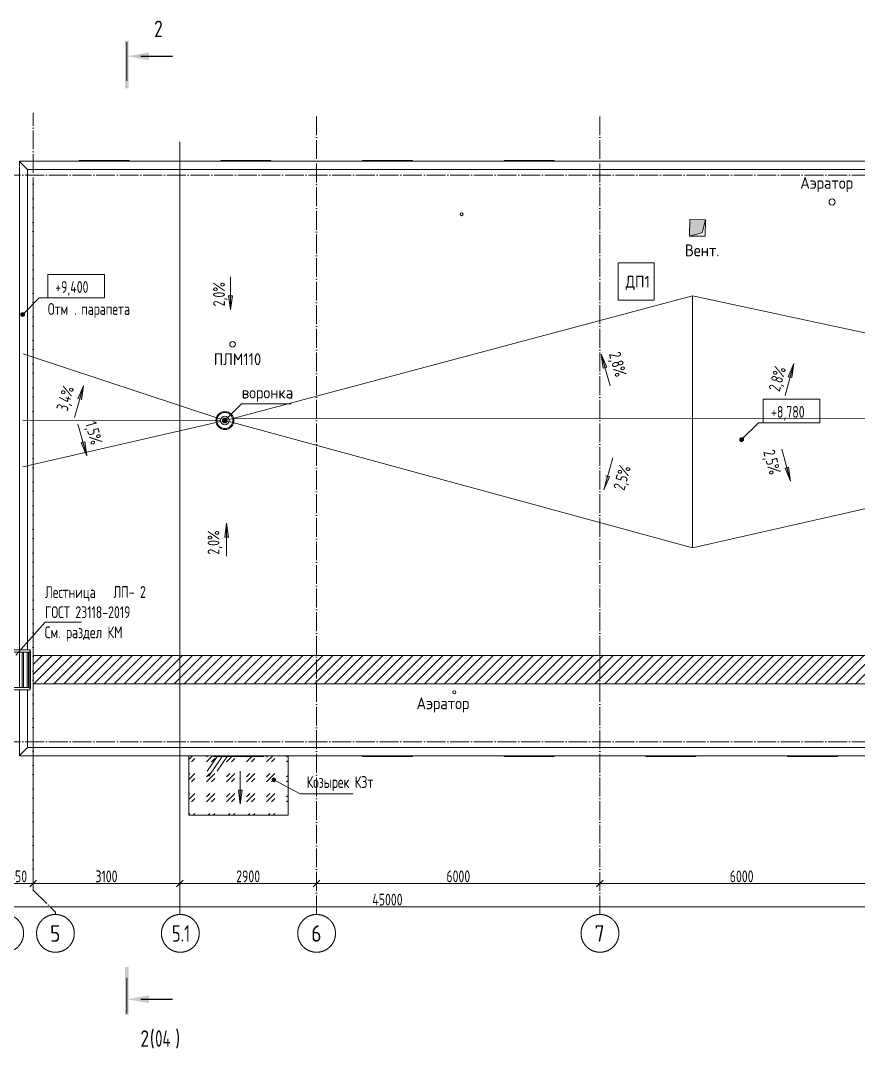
# Model space of a CAD drawing. Header units: millimetres. Extents: x -263990 to 193903, y -164417 to 240530.
# Drawn here: x 19324 to 37067, y -64076 to -42306 of the extents above; entities that cross this region are included whole.
import ezdxf

# ---------------------------------------------------------------- set-up
doc = ezdxf.new("R2010")
doc.units = ezdxf.units.MM
doc.header["$LTSCALE"] = 20
doc.linetypes.add('_ШПТ__20_т__2_5__Линия сетки', pattern=[25, 20, -2.5, 0, -2.5])
doc.linetypes.add('CENTER', pattern=[20, 15, -1.7, 1.6, -1.7])
doc.layers.get('0').update_dxf_attribs({"lineweight": 0})
doc.layers.get('Defpoints').update_dxf_attribs({"color": 4})
doc.layers.add('S-WALL-PATT', color=181, linetype='Continuous')
for name, color, linetype, lineweight in [('Высотные отметки', 7, 'Continuous', 9), ('Обобщенные модели', 7, 'Continuous', 18), ('Оси', 7, 'CENTER', 9), ('Размеры', 7, 'Continuous', 9), ('Разрезы', 7, 'Continuous', 9), ('Текстовые примечания', 7, 'Continuous', 9), ('Типовые аннотации', 7, 'Continuous', 9), ('Тонкие линии', 7, 'Continuous', 18), ('Уклоны в точках', 7, 'Continuous', 9), ('Элементы узлов', 7, 'Continuous', 18)]:
    doc.layers.add(name, color=color, linetype=linetype, lineweight=lineweight)
for name, color, linetype, lineweight, true_color in [('Оборудование', 7, 'Continuous', 18, 0x9f9fd0), ('Ограждение', 7, 'Continuous', 9, 0x408080), ('Окна', 7, 'Continuous', 9, 0x0080c0), ('Отлив', 7, 'Continuous', 9, 0x008080), ('Сантехнические приборы', 7, 'Continuous', 18, 0x0080c0)]:
    doc.layers.add(name, color=color, linetype=linetype, lineweight=lineweight, true_color=true_color)
doc.styles.add('GOST Common', font='gost-common.ttf', dxfattribs={"width": 0.9, "height": 350})
doc.styles.add('GOST Common_1', font='gost-common.ttf', dxfattribs={"width": 0.8, "height": 350})
doc.styles.add('GOST Common_2', font='gost-common.ttf', dxfattribs={"width": 0.9, "height": 250})
doc.styles.add('ISOCPEUR', font='isocpeur.ttf', dxfattribs={"width": 0.9, "height": 250})
doc.dimstyles.new('Основной_2_5_мм', dxfattribs={"dimscale": 304.8, "dimtxt": 251.428749, "dimasz": 0.463911, "dimexe": 0.492126, "dimexo": 0.492126, "dimgap": 0.098425, "dimtad": 1, "dimdec": 3, "dimrnd": 0.001, "dimdsep": 46, "dimtxsty": 'GOST Common_2', "dimblk1": 'OBLIQUE', "dimblk2": 'OBLIQUE', "dimsah": 1, "dimcen": 0.09, "dimdle": 0.492126, "dimazin": 2, "dimtfac": 1, "dimtdec": 4, "dimtix": 1, "dimtmove": 1, "dimatfit": 3, "dimfxl": 1, "dimtvp": 1, "dimtolj": 1, "dimtzin": 0, "dimlwd": 20, "dimlwe": 20, "dimarcsym": 2})

# ---------------------------------------------------------------- blocks, each defined once
blk = doc.blocks.new('102_Окно_1Створка_Ф_ГОСТ23166-99 - 1160х1750_1170_h-1445330-_О__R_8_390_')
at = {"layer": 'Отлив', "color": 7}
for p, q in [((491.9, 510), (-568.1, 510)), ((-568.1, 510), (-568.1, 495)), ((491.9, 495), (491.9, 510))]:
    blk.add_line(p, q, dxfattribs=at)
blk = doc.blocks.new('102_Окно_1Створка_Ф_ГОСТ23166-99 - 1160х1750_1170_h-1445331-_О__R_8_390_')
at = {"layer": 'Отлив', "color": 7}
for p, q in [((491.9, 510), (-568.1, 510)), ((-568.1, 510), (-568.1, 495)), ((491.9, 495), (491.9, 510))]:
    blk.add_line(p, q, dxfattribs=at)
blk = doc.blocks.new('125_Горизонтальный козырек - Горизонтальный козырек L_1200-1197451-_О__R_8_390_')
at = {"layer": 'Ограждение'}
h = blk.add_hatch(dxfattribs=at)
h.set_pattern_fill('FP_1', style=0, pattern_type=2)
h.set_pattern_definition([(236.105, (-17228.2, 2205.45), (-1777.978, -3528.552), [637.64, -5738.8]), (236.105, (-17192.64, 2099.6), (-1777.978, -3528.552), [382.59, -5993.85]), (236.105, (-17406, 2099.6), (-1777.978, -3528.552), [382.59, -5993.85])])
h.paths.add_polyline_path([(2100, -1280), (2100, -20), (1580, -20), (1580, -35), (520, -35), (520, -20), (0, -20), (0, -1280), (1580, -1280)], flags=0)
at = {"layer": 'Ограждение', "color": 7}
for p, q in [((0, -1280), (0, -20)), ((2100, -20), (2100, -1280)), ((0, -1280), (2100, -1280))]:
    blk.add_line(p, q, dxfattribs=at)
blk = doc.blocks.new('190_ФЭ_Парапет_Сэндвич - ФЭ-К1_150-1300769-_О__R_8_390_')
at = {"layer": 'Обобщенные модели'}
for p, q in [((-295, 1950), (-295, 12295)), ((-295, 12295), (-275, 12275)), ((-275, 12275), (-122, 12122)), ((-122, 12122), (-122, 1950)), ((-295, 1150), (-295, 1900)), ((-295, -295), (-295, 1100)), ((-122, 1100), (-122, -122)), ((-122, -122), (-275, -275)), ((-275, -275), (-295, -295))]:
    blk.add_line(p, q, dxfattribs=at)
blk = doc.blocks.new('190_ФЭ_Парапет_Сэндвич - ФЭ-К1_150-1300843-_О__R_8_390_')
at = {"layer": 'Обобщенные модели'}
for p, q in [((14725, -275), (14878, -122)), ((14878, -122), (45122, -122)), ((45122, -122), (45275, -275)), ((14705, -295), (14725, -275)), ((45295, -295), (14705, -295)), ((45275, -275), (45295, -295))]:
    blk.add_line(p, q, dxfattribs=at)
blk = doc.blocks.new('Труба квадратная - Ступень-V6-_О__R_8_390_')
at = {"layer": 'Оборудование', "color": 7}
for p, q in [((25, 15), (775, 15)), ((775, -15), (25, -15))]:
    blk.add_line(p, q, dxfattribs=at)
blk = doc.blocks.new('Труба квадратная - Площадка продольно-1331112-_О__R_8_390_')
at = {"layer": 'Оборудование', "color": 7}
for p, q in [((0, -25), (0, 25)), ((0, 25), (500, 25)), ((500, 25), (500, -25)), ((500, -25), (0, -25))]:
    blk.add_line(p, q, dxfattribs=at)
blk = doc.blocks.new('Труба квадратная - Ступень-1331110-_О__R_8_390_')
at = {"layer": 'Оборудование', "color": 7}
for p, q in [((0, -15), (0, 0)), ((25, 15), (775, 15)), ((800, 0), (800, -15)), ((800, -15), (0, -15))]:
    blk.add_line(p, q, dxfattribs=at)
blk = doc.blocks.new('Ось сетки - Круг_Ø8 мм-6577-_О__R_8_390_')
at = {"layer": 'Оси', "lineweight": 20}
for start, end in [(360, 180), (180, 360)]:
    blk.add_arc((0, 0), 4, start, end, dxfattribs=at)
blk = doc.blocks.new('Разрез - Номер вида сзади_3_5 мм-64069-_О__R_8_390_')
at = {"layer": 'Разрезы'}
for points in [[(9.8, 0.4), (9.8, -0.39), (-0.33, -0.39), (-0.33, 0.4)], [(2.18, -4.67), (3, 0), (3.82, -4.67)]]:
    blk.add_hatch(color=256, dxfattribs=at).paths.add_polyline_path(points, flags=0)
at = {"layer": 'Разрезы', "lineweight": 30}
blk.add_line((3, -3), (3, -9.66), dxfattribs=at)
blk = doc.blocks.new('Разрез - Номер вида и Номер листа спереди_3_5 мм-64073-_О__R_8_390_')
at = {"layer": 'Разрезы'}
for points in [[(9.8, 0.4), (9.8, -0.39), (-0.33, -0.39), (-0.33, 0.4)], [(2.18, -4.67), (3, 0), (3.82, -4.67)]]:
    blk.add_hatch(color=256, dxfattribs=at).paths.add_polyline_path(points, flags=0)
at = {"layer": 'Разрезы', "lineweight": 30}
blk.add_line((3, -3), (3, -9.66), dxfattribs=at)
blk = doc.blocks.new('Высотные отметки - Рамка-5093-_О__R_8_390_')
at = {"layer": 'Типовые аннотации'}
for p, q in [((-6, 0), (-6, 5)), ((-6, 5), (6, 5)), ((6, 5), (6, 0)), ((6, 0), (-6, 0))]:
    blk.add_line(p, q, dxfattribs=at)
blk = doc.blocks.new('Ось сетки - Круг_Ø8 мм-6577-_О__L2_3_900_')
at = {"layer": 'Оси', "lineweight": 20}
for start, end in [(360, 180), (180, 360)]:
    blk.add_arc((0, 0), 4, start, end, dxfattribs=at)
blk = doc.blocks.new('Ось сетки - Круг_Ø8 мм_Красный-1224396-_О__L2_3_900_')
at = {"layer": 'Оси', "color": 1, "true_color": 0xff0000}
for start, end in [(360, 180), (180, 360)]:
    blk.add_arc((0, 0), 4, start, end, dxfattribs=at)
blk = doc.blocks.new('_Oblique')
at = {"color": 0, "linetype": 'ByBlock', "lineweight": -2}
blk.add_line((-0.5, -0.5), (0.5, 0.5), dxfattribs=at)
blk = doc.blocks.new('*D255')
at = {"layer": 'Defpoints', "color": 0, "transparency": 16777216}
for p in [(4594, -60979), (49594, -60979), (49594, -61079)]:
    blk.add_point(p, dxfattribs=at)
at = {"layer": 'Размеры', "color": 0, "lineweight": 20, "transparency": 16777216}
for p, q in [((4444, -61079), (49744, -61079)), ((4594, -61129), (4594, -61229)), ((49594, -61129), (49594, -61229))]:
    blk.add_line(p, q, dxfattribs=at)
at = {"layer": 'Размеры', "color": 0, "lineweight": 20, "transparency": 16777216, "xscale": 141.4, "yscale": 141.4, "zscale": 141.4, "rotation": 180}
blk.add_blockref('_Oblique', (4594, -61079), dxfattribs=at)
at = {"layer": 'Размеры', "color": 0, "lineweight": 20, "transparency": 16777216, "xscale": 141.4, "yscale": 141.4, "zscale": 141.4}
blk.add_blockref('_Oblique', (49594, -61079), dxfattribs=at)
at = {"layer": 'Размеры', "color": 0, "lineweight": 20, "transparency": 16777216, "insert": (27094, -60924), "char_height": 250, "width": 971.62, "attachment_point": 5, "style": 'GOST Common_2'}
blk.add_mtext('\\A1;45000', dxfattribs=at)
blk = doc.blocks.new('*D259')
at = {"layer": 'Defpoints', "color": 0, "transparency": 16777216}
for p in [(19594, -60486), (18944, -60586), (19594, -60586)]:
    blk.add_point(p, dxfattribs=at)
at = {"layer": 'Размеры', "color": 0, "lineweight": 20, "transparency": 16777216}
for p, q in [((18794, -60586), (19744, -60586)), ((19594, -60636), (19594, -60736))]:
    blk.add_line(p, q, dxfattribs=at)
at = {"layer": 'Размеры', "color": 0, "lineweight": 20, "transparency": 16777216, "xscale": 141.4, "yscale": 141.4, "zscale": 141.4, "rotation": 180}
blk.add_blockref('_Oblique', (18944, -60586), dxfattribs=at)
at = {"layer": 'Размеры', "color": 0, "lineweight": 20, "transparency": 16777216, "xscale": 141.4, "yscale": 141.4, "zscale": 141.4}
blk.add_blockref('_Oblique', (19594, -60586), dxfattribs=at)
at = {"layer": 'Размеры', "color": 0, "lineweight": 20, "transparency": 16777216, "insert": (19269, -60431), "char_height": 250, "width": 567.63, "attachment_point": 5, "style": 'GOST Common_2'}
blk.add_mtext('\\A1;650', dxfattribs=at)
blk = doc.blocks.new('*D260')
at = {"layer": 'Defpoints', "color": 0, "transparency": 16777216}
for p in [(19594, -60486), (22694, -60586), (22694, -60586)]:
    blk.add_point(p, dxfattribs=at)
at = {"layer": 'Размеры', "color": 0, "lineweight": 20, "transparency": 16777216}
for p, q in [((19444, -60586), (22844, -60586)), ((19594, -60636), (19594, -60736))]:
    blk.add_line(p, q, dxfattribs=at)
at = {"layer": 'Размеры', "color": 0, "lineweight": 20, "transparency": 16777216, "xscale": 141.4, "yscale": 141.4, "zscale": 141.4, "rotation": 180}
blk.add_blockref('_Oblique', (19594, -60586), dxfattribs=at)
at = {"layer": 'Размеры', "color": 0, "lineweight": 20, "transparency": 16777216, "xscale": 141.4, "yscale": 141.4, "zscale": 141.4}
blk.add_blockref('_Oblique', (22694, -60586), dxfattribs=at)
at = {"layer": 'Размеры', "color": 0, "lineweight": 20, "transparency": 16777216, "insert": (21144, -60431), "char_height": 250, "width": 756.84, "attachment_point": 5, "style": 'GOST Common_2'}
blk.add_mtext('\\A1;3100', dxfattribs=at)
blk = doc.blocks.new('*D261')
at = {"layer": 'Defpoints', "color": 0, "transparency": 16777216}
for p in [(25594, -60486), (31594, -60486), (31594, -60586)]:
    blk.add_point(p, dxfattribs=at)
at = {"layer": 'Размеры', "color": 0, "lineweight": 20, "transparency": 16777216}
for p, q in [((25444, -60586), (31744, -60586)), ((25594, -60636), (25594, -60736)), ((31594, -60636), (31594, -60736))]:
    blk.add_line(p, q, dxfattribs=at)
at = {"layer": 'Размеры', "color": 0, "lineweight": 20, "transparency": 16777216, "xscale": 141.4, "yscale": 141.4, "zscale": 141.4, "rotation": 180}
blk.add_blockref('_Oblique', (25594, -60586), dxfattribs=at)
at = {"layer": 'Размеры', "color": 0, "lineweight": 20, "transparency": 16777216, "xscale": 141.4, "yscale": 141.4, "zscale": 141.4}
blk.add_blockref('_Oblique', (31594, -60586), dxfattribs=at)
at = {"layer": 'Размеры', "color": 0, "lineweight": 20, "transparency": 16777216, "insert": (28594, -60431), "char_height": 250, "width": 756.84, "attachment_point": 5, "style": 'GOST Common_2'}
blk.add_mtext('\\A1;6000', dxfattribs=at)
blk = doc.blocks.new('*D262')
at = {"layer": 'Defpoints', "color": 0, "transparency": 16777216}
for p in [(31594, -60486), (37594, -60486), (37594, -60586)]:
    blk.add_point(p, dxfattribs=at)
at = {"layer": 'Размеры', "color": 0, "lineweight": 20, "transparency": 16777216}
for p, q in [((31444, -60586), (37744, -60586)), ((31594, -60636), (31594, -60736)), ((37594, -60636), (37594, -60736))]:
    blk.add_line(p, q, dxfattribs=at)
at = {"layer": 'Размеры', "color": 0, "lineweight": 20, "transparency": 16777216, "xscale": 141.4, "yscale": 141.4, "zscale": 141.4, "rotation": 180}
blk.add_blockref('_Oblique', (31594, -60586), dxfattribs=at)
at = {"layer": 'Размеры', "color": 0, "lineweight": 20, "transparency": 16777216, "xscale": 141.4, "yscale": 141.4, "zscale": 141.4}
blk.add_blockref('_Oblique', (37594, -60586), dxfattribs=at)
at = {"layer": 'Размеры', "color": 0, "lineweight": 20, "transparency": 16777216, "insert": (34594, -60431), "char_height": 250, "width": 756.84, "attachment_point": 5, "style": 'GOST Common_2'}
blk.add_mtext('\\A1;6000', dxfattribs=at)
blk = doc.blocks.new('*D265')
at = {"layer": 'Defpoints', "color": 0, "transparency": 16777216}
for p in [(22694, -60486), (25594, -60586), (25594, -60586)]:
    blk.add_point(p, dxfattribs=at)
at = {"layer": 'Размеры', "color": 0, "lineweight": 20, "transparency": 16777216}
for p, q in [((22544, -60586), (25744, -60586)), ((22694, -60636), (22694, -60736))]:
    blk.add_line(p, q, dxfattribs=at)
at = {"layer": 'Размеры', "color": 0, "lineweight": 20, "transparency": 16777216, "xscale": 141.4, "yscale": 141.4, "zscale": 141.4, "rotation": 180}
blk.add_blockref('_Oblique', (22694, -60586), dxfattribs=at)
at = {"layer": 'Размеры', "color": 0, "lineweight": 20, "transparency": 16777216, "xscale": 141.4, "yscale": 141.4, "zscale": 141.4}
blk.add_blockref('_Oblique', (25594, -60586), dxfattribs=at)
at = {"layer": 'Размеры', "color": 0, "lineweight": 20, "transparency": 16777216, "insert": (24144, -60431), "char_height": 250, "width": 756.84, "attachment_point": 5, "style": 'GOST Common_2'}
blk.add_mtext('\\A1;2900', dxfattribs=at)
blk = doc.blocks.new('109_Водосточная воронка - Радиус 70-1083720-_О__R_8_390_')
at = {"layer": 'Сантехнические приборы', "color": 7}
for radius in [191, 170, 50.8]:
    blk.add_circle((0, 0), radius, dxfattribs=at)

msp = doc.modelspace()

# ---------------------------------------------------------------- hatches: boundary and pattern name
at = {"layer": 'S-WALL-PATT', "lineweight": 0}
h = msp.add_hatch(dxfattribs=at)
h.set_pattern_fill('GOST_GLASS', color=0, scale=50)
h.set_pattern_definition([(45, (4593.84, -57580.96), (424.264, 0), [250, -350]), (45, (4699.9, -57580.96), (424.264, 0), [100, -500]), (45, (4593.84, -57474.9), (424.264, 0), [100, -500])])
h.paths.add_polyline_path([(24645.97094, -58386.91175, -1), (24725.97094, -58386.91175, -0.1239897193), (24721.19928, -58405.8581), (24988.84448, -58549.80188), (24988.84448, -57875.95868), (24468.84448, -57875.95868), (24468.84448, -57890.95868), (23408.84448, -57890.95868), (23408.84448, -57875.95868), (22888.84448, -57875.95868), (22888.84448, -59135.95868), (24988.84448, -59135.95868), (24988.84448, -58549.80188), (24721.19928, -58405.8581, -0.7793757058)])
h.paths.add_polyline_path([(24014.99026, -58604.56914), (23975.49451, -58904.56914), (23935.99876, -58604.56914)], flags=16)
at = {"layer": 'Высотные отметки', "lineweight": 20}
h = msp.add_hatch(color=256, dxfattribs=at)
edge = h.paths.add_edge_path(flags=0)
edge.add_arc((19370.1058, -48532.4738), 40, 0, 360)
h = msp.add_hatch(color=256, dxfattribs=at)
edge = h.paths.add_edge_path(flags=0)
edge.add_arc((34593.84448, -51180.95868), 40, 0, 360)
at = {"layer": 'Размеры', "lineweight": 20}
h = msp.add_hatch(color=256, dxfattribs=at)
h.dxf.hatch_style = 1
h.paths.add_polyline_path([(33494.63615, -46517.55375), (33491.18552, -46872.78975), (33756.27216, -46802.07948), (33829.64762, -46523.62438)])
for points in [[(23769.74808, -48432.42145), (23809.24383, -48132.42145), (23730.25233, -48132.42145)], [(31621.20993, -49369.06476), (31663.44823, -49668.69092), (31739.55795, -49647.54933)], [(35699.72457, -49569.49377), (35581.37655, -49847.97835), (35657.48627, -49869.11994)], [(20655.9751, -50039.27148), (20536.00834, -50317.06257), (20611.99373, -50338.64675)], [(20727.92666, -51527.10782), (20683.9453, -51227.73255), (20607.9599, -51249.31673)], [(35631.54879, -52061.35678), (35589.31049, -51761.73061), (35513.20077, -51782.8722)], [(31678.13658, -52243.31959), (31796.4846, -51964.83501), (31720.37488, -51943.69342)], [(23687.13097, -52947.71235), (23647.63522, -53247.71235), (23726.62672, -53247.71235)]]:
    msp.add_hatch(color=256, dxfattribs=at).paths.add_polyline_path(points, flags=0)
h = msp.add_hatch(color=256, dxfattribs=at)
edge = h.paths.add_edge_path(flags=0)
edge.add_arc((23650.83078, -50776.65441), 40, -0.000000005, 359.999999995)
at = {"layer": 'Текстовые примечания'}
h = msp.add_hatch(color=256, dxfattribs=at)
edge = h.paths.add_edge_path(flags=0)
edge.add_arc((24685.97094, -58386.91175), 40, 0, 360)
at = {"layer": 'Уклоны в точках', "lineweight": 20}
msp.add_hatch(color=256, dxfattribs=at).paths.add_polyline_path([(23975.49451, -58904.56914), (24014.99026, -58604.56914), (23935.99876, -58604.56914)], flags=0)
at = {"layer": 'Элементы узлов', "lineweight": 9}
h = msp.add_hatch(dxfattribs=at)
h.set_pattern_fill('FP_8', color=256, style=0, pattern_type=2)
h.set_pattern_definition([(45, (4593.84, -57580.96), (-106.066, 106.066), [])])
h.paths.add_polyline_path([(26590.4497, -56355.95868), (49593.84448, -56355.95868), (49593.84448, -55755.95868), (19593.84448, -55755.95868), (19593.84448, -56355.95868), (19937.21782, -56355.95868)], flags=0)

# ---------------------------------------------------------------- linework, layer by layer
for p, q in [((22693.84448, -61239.01391, -29218.58679), (22693.84448, -44876.10075, -29218.58679)), ((45641.265, -50734.10354), (23837.94982, -50740.92284, -58.90247))]:
    msp.add_line(p, q)
at = {"elevation": -29218.58679}
msp.add_lwpolyline([(32739.43435, -47436.67099), (31977.51133, -47436.67099), (31977.51133, -48225.22007), (32739.43435, -48225.22007)], close=True, dxfattribs=at)
at = {"layer": 'Высотные отметки'}
for p, q in [((19370.1058, -48532.4738, -29218.58679), (19721.76991, -48180.80969, -29218.58679)), ((19721.76991, -48180.80969, -29218.58679), (20498.78751, -48180.80969, -29218.58679)), ((34593.84448, -51180.95868, -29218.58679), (34948.7026, -50826.10056, -29218.58679)), ((34948.7026, -50826.10056, -29218.58679), (35646.27521, -50826.10056, -29218.58679))]:
    msp.add_line(p, q, dxfattribs=at)
at = {"layer": 'Высотные отметки', "lineweight": 20}
for centre in [(19370.1058, -48532.4738, -29218.58679), (34593.84448, -51180.95868, -29218.58679)]:
    msp.add_circle(centre, 40, dxfattribs=at)
at = {"layer": 'Оси', "linetype": '_ШПТ__20_т__2_5__Линия сетки'}
for p, q in [((19593.84448, -60535.52009, -29218.58679), (19593.84448, -44257.92003, -29218.58679)), ((25593.84448, -61238.76883, -29218.58679), (25593.84448, -44257.92003, -29218.58679)), ((31593.84448, -61238.76883, -29218.58679), (31593.84448, -44257.92003, -29218.58679)), ((1419.82502, -45580.95868, -29218.58679), (50316.41886, -45580.95868, -29218.58679)), ((19593.84448, -60727.12899, -29218.58679), (19593.84448, -45667.0621, -29218.58679)), ((25593.84448, -61238.76883, -29218.58679), (25593.84448, -45667.0621, -29218.58679)), ((31593.84448, -61238.76883, -29218.58679), (31593.84448, -45667.0621, -29218.58679)), ((1419.82502, -57580.95868, -29218.58679), (50316.41886, -57580.95868, -29218.58679)), ((19593.84448, -60727.12899, -29218.58679), (20063.13971, -61187.96883, -29218.58679)), ((20063.13971, -61187.96883, -29218.58679), (20063.13971, -61238.76883, -29218.58679))]:
    msp.add_line(p, q, dxfattribs=at)
at = {"layer": 'Размеры', "lineweight": 20}
for p, q in [((23769.74808, -47732.42145, -29218.58679), (23769.74808, -48432.42145, -29218.58679)), ((23809.24383, -48132.42145, -29218.58679), (23730.25233, -48132.42145, -29218.58679)), ((23730.25233, -48132.42145, -29218.58679), (23769.74808, -48432.42145, -29218.58679)), ((23769.74808, -48432.42145, -29218.58679), (23809.24383, -48132.42145, -29218.58679)), ((31621.20993, -49369.06476, -29218.58679), (31663.44823, -49668.69092, -29218.58679)), ((31739.55795, -49647.54933, -29218.58679), (31621.20993, -49369.06476, -29218.58679)), ((31808.56064, -50043.52729, -29218.58679), (31621.20993, -49369.06476, -29218.58679)), ((35512.37387, -50243.95631, -29218.58679), (35699.72457, -49569.49377, -29218.58679)), ((35699.72457, -49569.49377, -29218.58679), (35581.37655, -49847.97835, -29218.58679)), ((35657.48627, -49869.11994, -29218.58679), (35699.72457, -49569.49377, -29218.58679)), ((31663.44823, -49668.69092, -29218.58679), (31739.55795, -49647.54933, -29218.58679)), ((35581.37655, -49847.97835, -29218.58679), (35657.48627, -49869.11994, -29218.58679)), ((20464.70229, -50712.63224, -29218.58679), (20655.9751, -50039.27148, -29218.58679)), ((20655.9751, -50039.27148, -29218.58679), (20536.00834, -50317.06257, -29218.58679)), ((20611.99373, -50338.64675, -29218.58679), (20655.9751, -50039.27148, -29218.58679)), ((23650.83078, -50776.65441, -43.01308), (24005.6889, -50421.79629, -43.01308)), ((24005.6889, -50421.79629, -43.01308), (25058.26234, -50421.79629, -43.01308)), ((20536.65385, -50853.74706, -29218.58679), (20727.92666, -51527.10782, -29218.58679)), ((20683.9453, -51227.73255, -29218.58679), (20607.9599, -51249.31673, -29218.58679)), ((20607.9599, -51249.31673, -29218.58679), (20727.92666, -51527.10782, -29218.58679)), ((20727.92666, -51527.10782, -29218.58679), (20683.9453, -51227.73255, -29218.58679)), ((31865.48728, -51568.85705, -29218.58679), (31678.13658, -52243.31959, -29218.58679)), ((35444.19808, -51386.89424, -29218.58679), (35631.54879, -52061.35678, -29218.58679)), ((35589.31049, -51761.73061, -29218.58679), (35513.20077, -51782.8722, -29218.58679)), ((35513.20077, -51782.8722, -29218.58679), (35631.54879, -52061.35678, -29218.58679)), ((35631.54879, -52061.35678, -29218.58679), (35589.31049, -51761.73061, -29218.58679)), ((31676.64222, -52247.63454, -29218.58679), (31794.99024, -51969.14996, -29218.58679)), ((31794.99024, -51969.14996, -29218.58679), (31718.88051, -51948.00837, -29218.58679)), ((31800.84738, -51970.71916, -29218.58679), (31724.73766, -51949.57757, -29218.58679)), ((23687.13097, -52947.71235, -29218.58679), (23647.63522, -53247.71235, -29218.58679)), ((23726.62672, -53247.71235, -29218.58679), (23687.13097, -52947.71235, -29218.58679)), ((23687.13097, -53647.71235, -29218.58679), (23687.13097, -52947.71235, -29218.58679)), ((23647.63522, -53247.71235, -29218.58679), (23726.62672, -53247.71235, -29218.58679))]:
    msp.add_line(p, q, dxfattribs=at)
for points, elevation in [([(33824.25656, -46872.16246), (33829.64762, -46523.62438), (33494.63615, -46517.55375), (33491.18552, -46872.78975), (33824.25656, -46872.16246)], -29218.58679), ([(33491.18552, -46872.78975), (33756.27216, -46802.07948), (33829.64762, -46523.62438)], -29218.58679), ([(33550.04911, -48137.12815), (33550.04911, -53475.37667)], 7.3968), ([(19377.93575, -49365.81476), (23563.94995, -50747.96777)], -29218.58679), ([(19373.15705, -51756.19194), (23561.6449, -50797.07696)], -29218.58679), ([(23559.3367, -50776.4715), (19375.13238, -50768.10669)], -29218.58679), ([(33550.04911, -53475.37667), (23739.1037, -50800.71933)], 7.3968), ([(45552.37303, -50754.25678), (33550.04911, -53475.37667)], -43.01308)]:
    msp.add_lwpolyline(points, dxfattribs=dict(at, elevation=elevation))
for points in [[(33550.04911, -48137.12815), (23739.23648, -50753.08195)], [(33550.04911, -48137.12815), (45552.14946, -50714.96312)]]:
    msp.add_lwpolyline(points, dxfattribs=at)
for centre, radius in [((36510.75189, -46147.60995, 56.69265), 65.1013), ((28664.00593, -46407.80981, 33.91033), 30.69386), ((23814.0932, -49163.03364, -22.70528), 59.69138), ((23650.83086, -50776.65441, -58.90247), 91.49434), ((23650.83078, -50776.65441, -43.01308), 40), ((28509.81116, -56534.84318, 53.11525), 33.22716)]:
    msp.add_circle(centre, radius, dxfattribs=at)
at = {"layer": 'Разрезы'}
for p, q in [((21573.84448, -43579.31161, -29218.58679), (21573.84448, -42762.12835, -29218.58679)), ((21573.84448, -63333.99838, -29218.58679), (21573.84448, -62577.35904, -29218.58679))]:
    msp.add_line(p, q, dxfattribs=at)
at = {"layer": 'Текстовые примечания'}
for p, q in [((19224.24993, -55745.92621, -29218.58679), (19842.24199, -55044.59735, -29218.58679)), ((19842.24199, -55044.59735, -29218.58679), (20613.24894, -55044.59735, -29218.58679)), ((24685.97094, -58386.91175, -29218.58679), (25242.94047, -58686.45868, -29218.58679)), ((25242.94047, -58686.45868, -29218.58679), (26369.92388, -58686.45868, -29218.58679))]:
    msp.add_line(p, q, dxfattribs=at)
msp.add_circle((24685.97094, -58386.91175, -29218.58679), 40, dxfattribs=at)
at = {"layer": 'Тонкие линии'}
for p, q in [((49593.84448, -55755.95868, -29218.58679), (19593.84448, -55755.95868, -29218.58679)), ((19593.84448, -55755.95868, -29218.58679), (19593.84448, -56355.95868, -29218.58679)), ((19593.84448, -56355.95868, -29218.58679), (49593.84448, -56355.95868, -29218.58679))]:
    msp.add_line(p, q, dxfattribs=at)
at = {"layer": 'Уклоны в точках'}
msp.add_line((23975.49451, -58204.56914, -29218.58679), (23975.49451, -58904.56914, -29218.58679), dxfattribs=at)
at = {"layer": 'Уклоны в точках', "lineweight": 20}
for p, q in [((24014.99026, -58604.56914, -29218.58679), (23935.99876, -58604.56914, -29218.58679)), ((23935.99876, -58604.56914, -29218.58679), (23975.49451, -58904.56914, -29218.58679)), ((23975.49451, -58904.56914, -29218.58679), (24014.99026, -58604.56914, -29218.58679))]:
    msp.add_line(p, q, dxfattribs=at)

# ---------------------------------------------------------------- block references
at = {"layer": 'Высотные отметки', "lineweight": 20, "extrusion": (0, 0, -1), "xscale": 99.99999999999993, "yscale": 99.99999999999993, "zscale": 99.99999999999993}
for p in [(-20498.78751, -48180.80969, 29218.58679), (-35646.27521, -50826.10056, 29218.58679)]:
    msp.add_blockref('Высотные отметки - Рамка-5093-_О__R_8_390_', p, dxfattribs=at)
at = {"layer": 'Обобщенные модели'}
for name, p in [('190_ФЭ_Парапет_Сэндвич - ФЭ-К1_150-1300769-_О__R_8_390_', (19593.84448, -57580.95868, -29218.58679)), ('190_ФЭ_Парапет_Сэндвич - ФЭ-К1_150-1300843-_О__R_8_390_', (4593.84448, -57580.95868, -29218.58679))]:
    msp.add_blockref(name, p, dxfattribs=at)
at = {"layer": 'Обобщенные модели', "rotation": 180}
msp.add_blockref('190_ФЭ_Парапет_Сэндвич - ФЭ-К1_150-1300843-_О__R_8_390_', (64593.84448, -45580.95868, -29218.58679), dxfattribs=at)
at = {"layer": 'Оборудование', "color": 7}
for name, p, rotation in [('Труба квадратная - Площадка продольно-1331112-_О__R_8_390_', (19518.84448, -55655.95868, -29218.58679), 180), ('Труба квадратная - Ступень-V6-_О__R_8_390_', (19373.84448, -56455.95868, -29218.58679), 89.99999999999991), ('Труба квадратная - Ступень-V6-_О__R_8_390_', (19478.84448, -56455.95868, -29218.58679), 89.99999999999991), ('Труба квадратная - Ступень-1331110-_О__R_8_390_', (19518.84448, -56455.95868, -29218.58679), 89.99999999999991), ('Труба квадратная - Площадка продольно-1331112-_О__R_8_390_', (19518.84448, -56455.95868, -29218.58679), 180)]:
    msp.add_blockref(name, p, dxfattribs=dict(at, rotation=rotation))
at = {"layer": 'Ограждение', "color": 7}
msp.add_blockref('125_Горизонтальный козырек - Горизонтальный козырек L_1200-1197451-_О__R_8_390_', (22888.84448, -57855.95868, -29218.58679), dxfattribs=at)
at = {"layer": 'Окна', "color": 7}
for name, p in [('102_Окно_1Створка_Ф_ГОСТ23166-99 - 1160х1750_1170_h-1445330-_О__R_8_390_', (21131.94448, -45780.95868, -29218.58679)), ('102_Окно_1Створка_Ф_ГОСТ23166-99 - 1160х1750_1170_h-1445330-_О__R_8_390_', (24131.94448, -45780.95868, -29218.58679)), ('102_Окно_1Створка_Ф_ГОСТ23166-99 - 1160х1750_1170_h-1445331-_О__R_8_390_', (27131.94448, -45780.95868, -29218.58679)), ('102_Окно_1Створка_Ф_ГОСТ23166-99 - 1160х1750_1170_h-1445331-_О__R_8_390_', (30131.94448, -45780.95868, -29218.58679))]:
    msp.add_blockref(name, p, dxfattribs=at)
at = {"layer": 'Окна', "color": 7, "rotation": 180}
for name, p in [('102_Окно_1Створка_Ф_ГОСТ23166-99 - 1160х1750_1170_h-1445330-_О__R_8_390_', (23900.74448, -57380.95868, -29218.58679)), ('102_Окно_1Створка_Ф_ГОСТ23166-99 - 1160х1750_1170_h-1445331-_О__R_8_390_', (27055.74448, -57380.95868, -29218.58679)), ('102_Окно_1Створка_Ф_ГОСТ23166-99 - 1160х1750_1170_h-1445331-_О__R_8_390_', (30055.74448, -57380.95868, -29218.58679)), ('102_Окно_1Створка_Ф_ГОСТ23166-99 - 1160х1750_1170_h-1445331-_О__R_8_390_', (33055.74448, -57380.95868, -29218.58679)), ('102_Окно_1Створка_Ф_ГОСТ23166-99 - 1160х1750_1170_h-1445331-_О__R_8_390_', (36055.74448, -57380.95868, -29218.58679))]:
    msp.add_blockref(name, p, dxfattribs=at)
at = {"layer": 'Оси', "lineweight": 20, "xscale": 99.99999999999993, "yscale": 99.99999999999993, "zscale": 99.99999999999993}
for name, p in [('Ось сетки - Круг_Ø8 мм-6577-_О__L2_3_900_', (18988.84448, -61638.76883, -29218.58679)), ('Ось сетки - Круг_Ø8 мм-6577-_О__L2_3_900_', (22707.84448, -61638.76883, -29218.58679)), ('Ось сетки - Круг_Ø8 мм-6577-_О__R_8_390_', (25593.84448, -61638.76883, -29218.58679)), ('Ось сетки - Круг_Ø8 мм-6577-_О__L2_3_900_', (25593.84448, -61638.76883, -29218.58679)), ('Ось сетки - Круг_Ø8 мм-6577-_О__R_8_390_', (31593.84448, -61638.76883, -29218.58679)), ('Ось сетки - Круг_Ø8 мм-6577-_О__L2_3_900_', (31593.84448, -61638.76883, -29218.58679))]:
    msp.add_blockref(name, p, dxfattribs=at)
at = {"layer": 'Оси', "linetype": '_ШПТ__20_т__2_5__Линия сетки', "xscale": 99.99999999999993, "yscale": 99.99999999999993, "zscale": 99.99999999999993}
msp.add_blockref('Ось сетки - Круг_Ø8 мм_Красный-1224396-_О__L2_3_900_', (20063.13971, -61638.76883, -29218.58679), dxfattribs=at)
at = {"layer": 'Размеры', "lineweight": 20}
msp.add_blockref('109_Водосточная воронка - Радиус 70-1083720-_О__R_8_390_', (23650.83086, -50776.65441, -58.90247), dxfattribs=at)
at = {"layer": 'Разрезы', "lineweight": 50, "extrusion": (0, 0, -1), "xscale": 99.99999999999993, "yscale": 99.99999999999993, "zscale": 99.99999999999993, "rotation": 270.0000000000002}
msp.add_blockref('Разрез - Номер вида сзади_3_5 мм-64069-_О__R_8_390_', (-21573.84448, -42762.12835, 29218.58679), dxfattribs=at)
at = {"layer": 'Разрезы', "lineweight": 50, "xscale": 99.99999999999993, "yscale": 99.99999999999993, "zscale": 99.99999999999993, "rotation": 90}
msp.add_blockref('Разрез - Номер вида и Номер листа спереди_3_5 мм-64073-_О__R_8_390_', (21573.84448, -63333.99838, -29218.58679), dxfattribs=at)

# ---------------------------------------------------------------- texts
at = {"layer": 'Высотные отметки', "char_height": 250, "attachment_point": 1, "line_spacing_factor": 1.022761, "style": 'GOST Common_2'}
for s, insert, width in [('+9,400', (20058.79741, -47824.10261, -29218.58679), 1055.9762435), ('+8,780', (35217.59914, -50469.39349, -29218.58679), 1028.8225687)]:
    msp.add_mtext(s, dxfattribs=dict(at, insert=insert, width=width))
at = {"layer": 'Оси', "linetype": '_ШПТ__20_т__2_5__Линия сетки', "insert": (19949.35905, -61466.23547, -29218.58679), "char_height": 350, "width": 274.177125, "attachment_point": 1, "style": 'GOST Common'}
msp.add_mtext('\\fGOST Common|b0|i0|c204|p34|;\\W.9;5', dxfattribs=at)
at = {"layer": 'Оси', "char_height": 350, "attachment_point": 1, "style": 'GOST Common'}
for s, insert, width in [('5.1', (22528.84448, -61466.23547, -29218.58679), 310.2530625), ('\\fGOST Common|b0|i0|c204|p34|;\\W.9;6', (25480.06382, -61466.23547, -29218.58679), 274.177125), ('\\fGOST Common|b0|i0|c204|p34|;\\W.9;6', (25480.06382, -61466.23547, -29218.58679), 274.177125), ('\\fGOST Common|b0|i0|c204|p34|;\\W.9;7', (31480.06382, -61466.23547, -29218.58679), 274.177125), ('\\fGOST Common|b0|i0|c204|p34|;\\W.9;7', (31480.06382, -61466.23547, -29218.58679), 274.177125)]:
    msp.add_mtext(s, dxfattribs=dict(at, insert=insert, width=width))
at = {"layer": 'Размеры', "lineweight": 20, "char_height": 250, "width": 1266.66625, "attachment_point": 1, "rotation": 359.999999995, "style": 'ISOCPEUR'}
for s, insert in [('Аэратор', (35835.24198, -45618.12784, -29218.58679)), ('Вент.', (33392.09304, -47047.65317, -29218.58679)), ('ДП1', (32134.78803, -47711.50496, -29218.58679)), ('ПЛМ110', (23416.10342, -49353.32605, -29218.58679)), ('воронка', (24008.38387, -50060.39182, -29218.58679)), ('Аэратор', (27710.05117, -56640.58654, -29218.58679))]:
    msp.add_mtext(s, dxfattribs=dict(at, insert=insert))
at = {"layer": 'Размеры', "lineweight": 20, "char_height": 250, "attachment_point": 1, "line_spacing_factor": 1.022761, "style": 'GOST Common_2'}
for s, insert, width, rotation in [('2,0%', (23401.76918, -48358.86903, -29218.58679), 712.0296956, 89.999999995), ('2,8%', (32022.20123, -49297.74168, -29218.58679), 790.4736451, 285.524110992), ('2,8%', (35156.76829, -50112.98342, -29218.58679), 790.4736451, 74.475888998), ('3,4%', (20076.20123, -50527.74168, -29218.58679), 790.4736451, 74.142433396), ('1,5%', (20928.21828, -50771.21153, -29218.58679), 790.4736451, 285.857566594), ('2,5%', (35289.47964, -51371.36796, -29218.58679), 790.4736451, 285.524110992), ('2,5%', (31869.00766, -52206.46525, -29218.58679), 790.4736451, 74.475888998), ('2,0%', (23286.06592, -53617.66979, -29218.58679), 712.0296956, 89.999999995)]:
    msp.add_mtext(s, dxfattribs=dict(at, insert=insert, width=width, rotation=rotation))
at = {"layer": 'Разрезы', "char_height": 350, "attachment_point": 1, "style": 'GOST Common_1'}
for s, insert, width in [('\\fGOST Common|b0|i0|c204|p34|;\\W.8;2', (22153.2449, -42305.58566, -29218.58679), 243.713), ('\\fGOST Common|b0|i0|c204|p34|;\\W.8;2', (21862.44406, -63691.5501, -29218.58679), 243.713), ('\\fGOST Common|b0|i0|c204|p34|;\\W.8;(', (22063.5274, -63691.5501, -29218.58679), 134.6835), ('04', (22174.6524, -63691.5501, -29218.58679), 519.4935), ('\\fGOST Common|b0|i0|c204|p34|;\\W.8;)', (22603.2774, -63691.5501, -29218.58679), 134.6835)]:
    msp.add_mtext(s, dxfattribs=dict(at, insert=insert, width=width))
at = {"layer": 'Текстовые примечания', "char_height": 250, "attachment_point": 1, "style": 'GOST Common_2'}
for s, insert, width in [('Отм', (19903.05285, -48289.28281, -29218.58679), 678.227625), ('. ', (20462.6466, -48289.28281, -29218.58679), 173.1645), ('парапета', (20605.5216, -48289.28281, -29218.58679), 1673.9235), ('Лестница', (19842.24199, -54287.93069, -29218.58679), 1652.2779375), ('ЛП- 2', (21289.76379, -54283.52907, -29218.58679), 2619.1130625), ('ГОСТ 23118-2019', (19842.24199, -54711.26402, -29218.58679), 2264.5833578), ('См. раздел КМ', (19837.3236, -55137.90462, -29218.58679), 2264.5833578), ('Козырек К3т', (25382.56343, -58309.3427, -29218.58679), 1979.2043592)]:
    msp.add_mtext(s, dxfattribs=dict(at, insert=insert, width=width))

# ---------------------------------------------------------------- dimensions: what is measured, and where the dimension line sits
at = {"layer": 'Размеры', "lineweight": 20}
for base, p1, p2, override, picture, middle in [((19593.84448, -60585.99483, -29218.58679), (18943.84448, -60585.99483, -29218.58679), (19593.84448, -60486.00994, -29218.58679), {"dimpost": '<>', "dimfxl": 500}, '*D259', (19268.84448, -60430.99483, -29218.58679)), ((22693.84448, -60585.99483, -29218.58679), (19593.84448, -60486.00994, -29218.58679), (22693.84448, -60585.99483, -29218.58679), {"dimpost": '<>', "dimfxl": 6000}, '*D260', (21143.84448, -60430.99483, -29218.58679)), ((25593.84448, -60585.99483, -29218.58679), (22693.84448, -60486.00994, -29218.58679), (25593.84448, -60585.99483, -29218.58679), {"dimpost": '<>', "dimfxl": 6000}, '*D265', (24143.84448, -60430.99483, -29218.58679)), ((31593.84448, -60585.99483, -29218.58679), (25593.84448, -60486.00994, -29218.58679), (31593.84448, -60486.00994, -29218.58679), {"dimpost": '<>', "dimfxl": 6000}, '*D261', (28593.84448, -60430.99483, -29218.58679)), ((37593.84448, -60585.99483, -29218.58679), (31593.84448, -60486.00994, -29218.58679), (37593.84448, -60486.00994, -29218.58679), {"dimpost": '<>', "dimfxl": 6000}, '*D262', (34593.84448, -60430.99483, -29218.58679)), ((49593.84448, -61079.36697, -29218.58679), (4593.84448, -60979.38207, -29218.58679), (49593.84448, -60979.38207, -29218.58679), {"dimpost": '<>', "dimfxl": 45000}, '*D255', (27093.84448, -60924.36697, -29218.58679))]:
    dim = msp.add_linear_dim(base=base, p1=p1, p2=p2, dimstyle='Основной_2_5_мм', override=override, dxfattribs=at)
    dim.commit()
    dim.dimension.update_dxf_attribs({"geometry": picture, "text_midpoint": middle})

doc.saveas('drawing.dxf')
